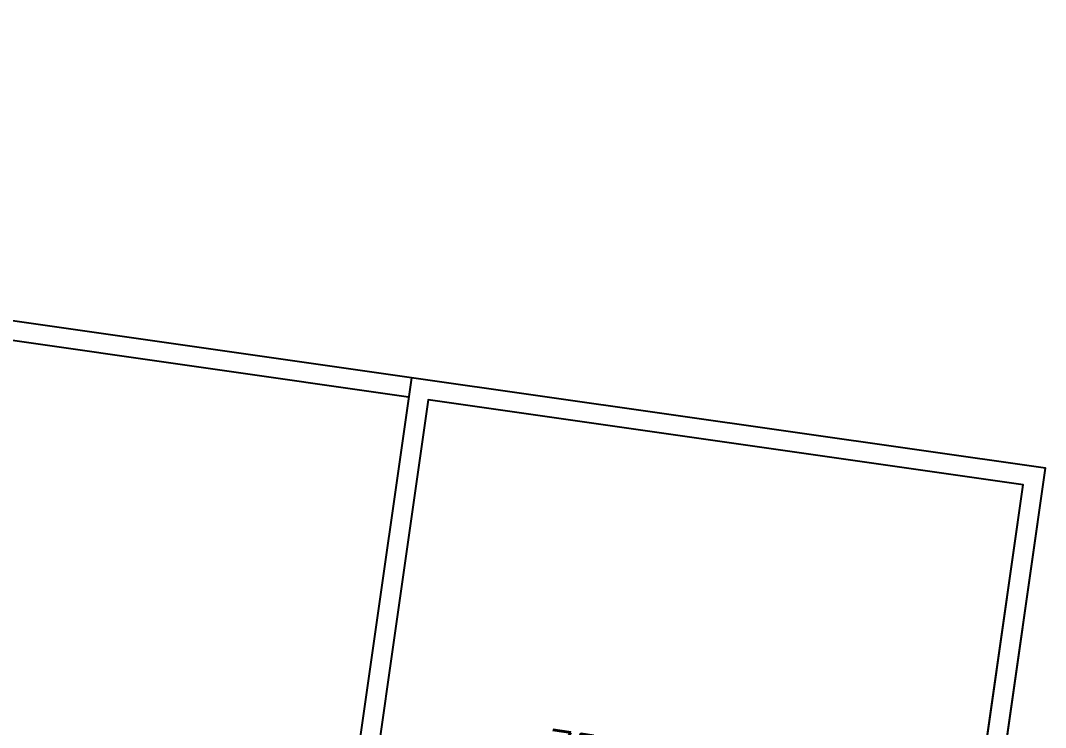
# Model space of a CAD drawing. Extents: x -3378 to 102197, y -3799 to 48702.
# Drawn here: x 58706 to 58826, y 23647.8 to 23730.5 of the extents above; entities that cross this region are included whole.
import ezdxf

# ---------------------------------------------------------------- set-up
doc = ezdxf.new("R2010")
doc.units = 0
for name, color, linetype in [('GM_SECT_15', 15, 'Continuous'), ('視覺模型鋁擠型暫替', 4, 'Continuous'), ('視覺模型鋁擠型暫替材質文字', 1, 'Continuous'), ('金屬面材 METAL PANEL', 2, 'Continuous'), ('鐵件', 6, 'Continuous')]:
    doc.layers.add(name, color=color, linetype=linetype)
doc.layers.add('不顯示', color=254, linetype='Continuous', plot=False)
doc.styles.add('DIM', font='simplex.shx', dxfattribs={"bigfont": 'chineset.shx'})

# ---------------------------------------------------------------- blocks, each defined once
blk = doc.blocks.new('75x75x2.3t')
at = {"layer": 'GM_SECT_15'}
for points in [[(0, -75), (75, -75), (75, 0), (0, 0)], [(2.3, -72.7), (72.7, -72.7), (72.7, -2.3), (2.3, -2.3)]]:
    blk.add_lwpolyline(points, close=True, dxfattribs=at)
at = {"layer": '不顯示', "linetype": 'Continuous', "insert": (21.79, -38.48), "char_height": 3.5, "attachment_point": 1, "style": 'DIM'}
blk.add_mtext_dynamic_manual_height_columns('75x75x2.3t', width=3.4858, gutter_width=17.5, heights=[0], dxfattribs=at)
blk = doc.blocks.new('陽台帷幕下方固定')
at = {"layer": '視覺模型鋁擠型暫替材質文字', "linetype": 'Continuous', "rotation": 351.8790773316201}
blk.add_blockref('75x75x2.3t', (-349.39, 70.63, 0), dxfattribs=at)
blk = doc.blocks.new('懸掛單元')
at = {"layer": '視覺模型鋁擠型暫替材質文字', "linetype": 'Continuous', "rotation": 351.8790773316201}
blk.add_blockref('75x75x2.3t', (-315.79, -59.37, 0), dxfattribs=at)
at = {"layer": '鐵件'}
blk.add_blockref('陽台帷幕下方固定', (33.6, -130), dxfattribs=at)

msp = doc.modelspace()

# ---------------------------------------------------------------- linework, layer by layer
at = {"layer": 'GM_SECT_15'}
for p, q in [((58751.724, 23688.719, 0), (58458.707, 23730.53, 0)), ((58751.724, 23688.719, 0), (58458.707, 23730.53, 0)), ((58751.399, 23686.442, 0), (58458.707, 23728.207, 0))]:
    msp.add_line(p, q, dxfattribs=at)

# ---------------------------------------------------------------- block references
at = {"layer": '視覺模型鋁擠型暫替', "linetype": 'Continuous', "rotation": 351.8790773316201}
msp.add_blockref('75x75x2.3t', (58751.724, 23688.714), dxfattribs=at)
at = {"layer": '金屬面材 METAL PANEL', "linetype": 'Continuous'}
msp.add_blockref('懸掛單元', (59067.512, 23748.085, 0), dxfattribs=at)

doc.saveas('drawing.dxf')
